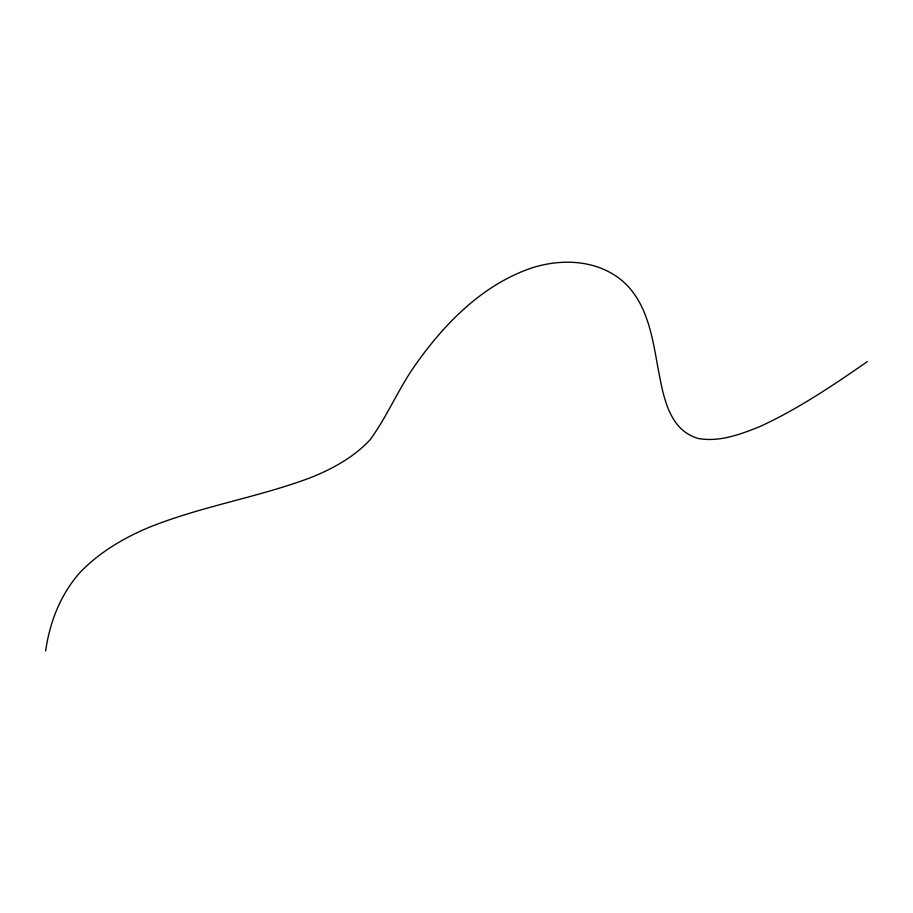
<?xml version="1.0" encoding="UTF-8"?>
<svg xmlns="http://www.w3.org/2000/svg" width="913" height="913" viewBox="0 0 913 913"><rect width="100%" height="100%" fill="white"/><g stroke="black" fill="none" stroke-linecap="round" stroke-linejoin="round"><path stroke-width="1.37" d="M45.65 650.98C49.713 622.095 60.589 594.26 80.161 572.325C99.061 552.707 122.604 538.613 147.518 527.999C200.198 506.453 256.93 497.722 310.158 477.83C332.321 468.997 353.708 457.402 370.119 439.746C388.036 415.164 399.346 386.61 417.401 362.073C446.069 322.084 482.874 285.096 530.213 268.479C560.434 258.231 596.68 259.395 622.038 280.622C647.374 302.26 652.327 336.977 657.965 367.905C663.112 394.382 668.179 430.422 698.844 438.605C719.832 442.086 740.226 434.405 759.422 426.793C797.745 409.184 832.827 385.594 867.35 361.571"/></g></svg>
